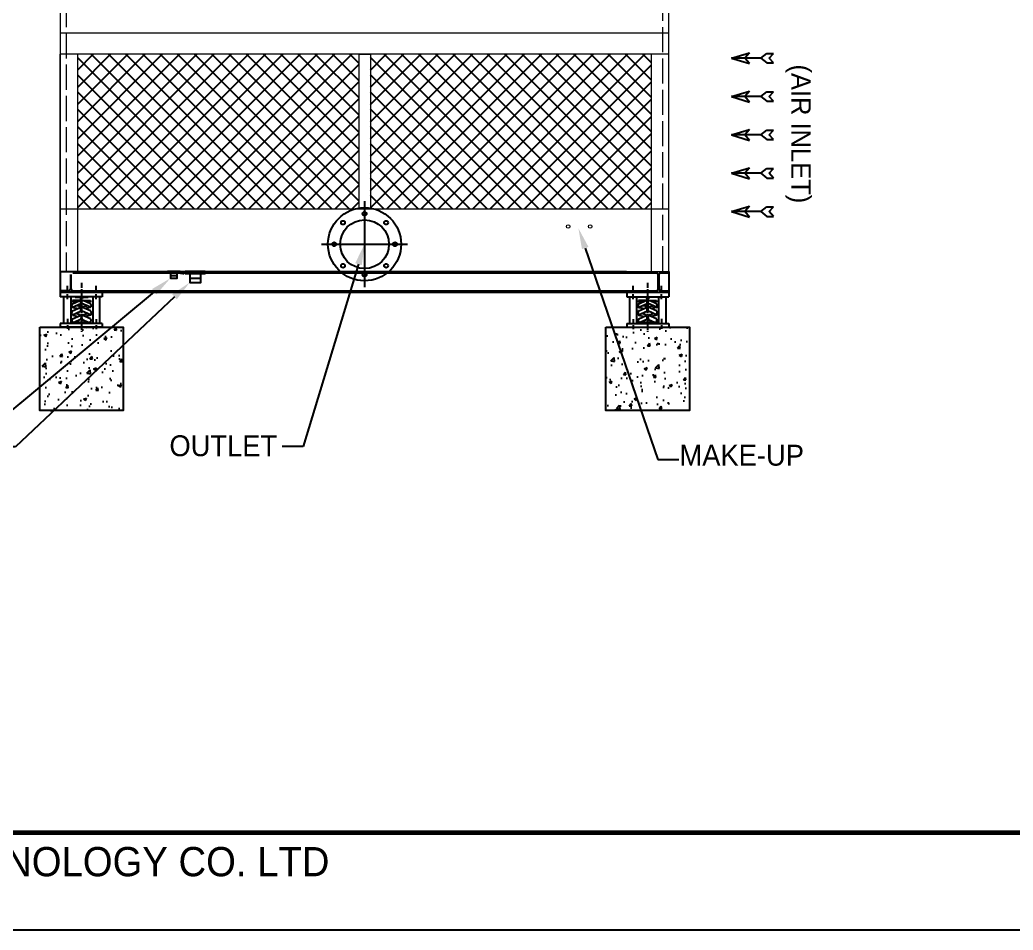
# Model space of a CAD drawing. Header units: millimetres. Extents: x 123866 to 162203, y -62385 to -41590.
# Drawn here: x 147938 to 155071, y -62385 to -55847 of the extents above; entities that cross this region are included whole.
import ezdxf
from ezdxf import colors
from ezdxf.entities.mleader import LeaderData, LeaderLine
from ezdxf.enums import TextEntityAlignment as Align
from ezdxf.math import Vec2, Vec3

# ---------------------------------------------------------------- set-up
doc = ezdxf.new("R2010")
doc.units = ezdxf.units.MM
doc.header["$LTSCALE"] = 30
doc.header["$MEASUREMENT"] = 0
doc.linetypes.add('CENTER', pattern=[2, 1.25, -0.25, 0.25, -0.25])
doc.linetypes.add('DASHED', pattern=[15, 12, -3])
doc.layers.get('0').update_dxf_attribs({"linetype": 'CONTINUOUS'})
doc.layers.get('DEFPOINTS').update_dxf_attribs({"color": 143, "linetype": 'CONTINUOUS'})
for name, color, linetype in [('4', 2, 'CONTINUOUS'), ('center', 1, 'CENTER'), ('L1_', 7, 'CONTINUOUS'), ('냉각탑_dim', 1, 'CONTINUOUS'), ('냉각탑_form', 1, 'CONTINUOUS'), ('냉각탑_text', 3, 'CONTINUOUS'), ('냉각탑_기초', 23, 'CONTINUOUS'), ('냉각탑_찬넬방진', 1, 'CONTINUOUS')]:
    doc.layers.add(name, color=color, linetype=linetype)
doc.styles.get("Standard").update_dxf_attribs({"font": ''})
doc.styles.add('돋움', font='')
doc.styles.get('Standard').set_extended_font_data('Dotum')
doc.styles.get('돋움').set_extended_font_data('Dotum')

# ---------------------------------------------------------------- blocks, each defined once
blk = doc.blocks.new('냉각탑form')
at = {"layer": 'DEFPOINTS'}
blk.add_lwpolyline([(0, 297.07), (420.1, 297.07), (420.1, 0), (0, 0)], close=True, dxfattribs=at)
at = {"layer": '냉각탑_form', "const_width": 0.5}
blk.add_lwpolyline([(10, 287.07), (10, 10), (410.1, 10), (410.1, 287.07)], close=True, dxfattribs=at)
at = {"layer": '냉각탑_form', "style": '돋움'}
blk.add_text('SUNG JI AIR-CONDITIONING TECHNOLOGY CO. LTD', height=3.0007, dxfattribs=at).set_placement((149.5, 5.53))
blk = doc.blocks.new('화살표 IN OUT')
at = {"layer": '냉각탑_dim'}
for p, q in [((-322.7, 43), (-383.9, 43)), ((-343.1, 0.5), (-383.9, 43)), ((-383.9, -43), (-343.1, 0.5)), ((-266.4, 0), (-322.7, 43)), ((-266.4, 0), (-322.7, -43)), ((-266.4, 0), (0, 0)), ((-163.5, 50), (-121.5, 0)), ((0, 0), (-163.5, 50)), ((-163.5, -50), (-121.5, 0)), ((0, 0), (-163.5, -50)), ((-322.7, -43), (-383.9, -43))]:
    blk.add_line(p, q, dxfattribs=at)
blk = doc.blocks.new('sdfghj')
at = {"layer": '4', "color": 3, "linetype": 'CENTER'}
blk.add_line((77432.1, -35928.4), (77432.1, -36281.4), dxfattribs=at)
at = {"layer": 'L1_', "color": 2, "linetype": 'Continuous'}
for p, q in [((77282.9, -35996.6), (77282.9, -36028.9)), ((77282.9, -35996.6), (77584.3, -35996.6)), ((77584.3, -35996.6), (77584.3, -36028.9)), ((77282.9, -36028.9), (77584.3, -36028.9)), ((77301.5, -36028.9), (77351.4, -36028.9)), ((77301.5, -36028.9), (77301.5, -36221.7)), ((77351.4, -36028.9), (77351.4, -36221.7)), ((77367.4, -36056.2), (77367.4, -36067.8)), ((77427.8, -36056.2), (77367.4, -36056.2)), ((77367.4, -36062.9), (77394.5, -36067.7)), ((77367.7, -36104.6), (77428.3, -36076.7)), ((77367.9, -36079.9), (77419.4, -36056.2)), ((77383.9, -36028.9), (77383.9, -36031.2)), ((77477.4, -36031.2), (77383.9, -36031.2)), ((77424.6, -36031.2), (77424.6, -36041.1)), ((77439.7, -36041.1), (77424.6, -36041.1)), ((77428.3, -36129.5), (77428.3, -36041.1)), ((77496, -36104.6), (77435.8, -36076.9)), ((77435.9, -36129.8), (77435.9, -36041.1)), ((77435.9, -36056.2), (77496.3, -36056.2)), ((77437.6, -36056.2), (77435.9, -36056.2)), ((77439.7, -36031.2), (77439.7, -36041.1)), ((77495.8, -36079.9), (77444.2, -36056.2)), ((77496.3, -36062.9), (77469.1, -36067.7)), ((77477.4, -36028.9), (77477.4, -36031.2)), ((77496.3, -36056.2), (77496.3, -36067.8)), ((77509.3, -36028.9), (77562.2, -36028.9)), ((77509.3, -36028.9), (77509.3, -36221.1)), ((77562.2, -36028.9), (77562.2, -36221.1)), ((77301.5, -36120), (77301.5, -36221.1)), ((77351.4, -36120), (77351.4, -36221.1)), ((77366.9, -36160.2), (77406, -36171.2)), ((77367.1, -36160.1), (77426.2, -36132.8)), ((77368.2, -36130.5), (77428.3, -36102.8)), ((77370.4, -36106.4), (77406.8, -36112.8)), ((77419.2, -36158.2), (77391.1, -36149)), ((77428.3, -36099.6), (77392.9, -36093.4)), ((77428.3, -36129.5), (77435.9, -36129.5)), ((77495.4, -36130.5), (77435.9, -36103.1)), ((77436, -36099.5), (77471.4, -36093.3)), ((77496.6, -36160.1), (77438, -36133.1)), ((77444.5, -36158.2), (77472.5, -36149)), ((77493.3, -36106.4), (77456.9, -36112.8)), ((77496.8, -36160.2), (77457.6, -36171.2)), ((77509.3, -36120), (77509.3, -36221.1)), ((77562.2, -36120), (77562.2, -36221.1)), ((77282.9, -36221.1), (77584.3, -36221.1)), ((77282.9, -36221.1), (77282.9, -36246.6)), ((77367.4, -36210.4), (77367.4, -36221.1)), ((77494.5, -36212.9), (77367.4, -36212.9)), ((77367.4, -36212.9), (77492.8, -36212.9)), ((77496.3, -36212.9), (77368, -36212.9)), ((77368.3, -36188.6), (77422.1, -36163.7)), ((77369.1, -36212.9), (77496.9, -36212.9)), ((77425.3, -36191.3), (77378.3, -36212.9)), ((77438.4, -36191.3), (77485.3, -36212.9)), ((77495.4, -36188.6), (77441.5, -36163.7)), ((77496.9, -36209.5), (77496.9, -36221.1)), ((77584.3, -36221.1), (77584.3, -36246.6)), ((77282.9, -36246.6), (77584.3, -36246.6))]:
    blk.add_line(p, q, dxfattribs=at)
at = {"layer": 'L1_', "color": 1, "linetype": 'CENTER'}
for p, q in [((77327, -36047.5), (77327, -35948.7)), ((77531.4, -36047.5), (77531.4, -35948.7)), ((77327, -36189.1), (77327, -36261.1)), ((77531.4, -36188), (77531.4, -36260))]:
    blk.add_line(p, q, dxfattribs=at)
at = {"layer": 'L1_', "color": 2, "linetype": 'Continuous'}
for centre, radius, start, end in [((77381, -36092.2), 18.3, 142.45543, 226.94665), ((77369.4, -36083.2), 3.63, 114.73951, 142.45543), ((77482.7, -36092.2), 18.3, 313.05335, 37.54457), ((77494.3, -36083.2), 3.63, 37.54457, 65.26049), ((77394, -36147.3), 31.4, 150.84061, 199.726), ((77367.9, -36156.7), 3.63, 199.726, 254.38903), ((77369.7, -36133.8), 3.63, 114.73953, 150.84061), ((77371, -36102.9), 3.63, 226.94665, 260.13418), ((77418.1, -36161.6), 3.63, 294.73955, 71.89174), ((77424.7, -36129.5), 3.63, 294.7395, 0), ((77439.5, -36129.8), 3.63, 180, 245.2605), ((77445.6, -36161.6), 3.63, 108.10825, 245.26045), ((77492.7, -36102.9), 3.63, 279.86582, 313.05335), ((77493.9, -36133.8), 3.63, 29.15938, 65.26047), ((77495.8, -36156.7), 3.63, 285.61095, 340.27398), ((77469.6, -36147.3), 31.4, 340.27398, 29.15938), ((77385.8, -36199.6), 21.4, 154.25642, 218.82195), ((77369.8, -36191.9), 3.63, 114.73955, 154.25642), ((77423.6, -36167), 3.63, 22.26307, 114.73955), ((77399.9, -36176.7), 29.3, 330.13713, 22.26307), ((77463.7, -36176.7), 29.3, 157.73693, 209.86287), ((77440, -36167), 3.63, 65.26045, 157.73693), ((77477.9, -36199.6), 21.4, 321.17805, 25.74358), ((77493.9, -36191.9), 3.63, 25.74358, 65.26045)]:
    blk.add_arc(centre, radius, start, end, dxfattribs=at)
blk = doc.blocks.new('A$C05CA400C')
at = {"layer": '냉각탑_기초', "ltscale": 30}
h = blk.add_hatch(dxfattribs=at)
h.set_pattern_fill('AR-CONC', color=256, scale=30, style=0)
h.set_pattern_definition([(50, (-16569.06, -4991.66), (215.178, -18.8256), [22.5, -247.5]), (355, (-16569.06, -4991.66), (-41.6254, 225.6576), [18, -198]), (100.4514, (-16551.13, -4993.23), (173.5528, 206.8319), [19.122, -210.3426]), (46.1842, (-16569.06, -4931.66), (320.1723, -49.6557), [33.75, -371.25]), (96.6356, (-16542.38, -4935.8), (280.399, 292.2354), [28.683, -315.514]), (351.1842, (-16569.06, -4931.66), (280.3986, 292.2356), [27, -297]), (21, (-16539.06, -4946.66), (179.0721, -120.7857), [22.5, -247.5]), (326, (-16539.06, -4946.66), (72.9946, 217.545), [18, -198]), (71.4514, (-16524.13, -4956.72), (252.0668, 96.7591), [19.122, -210.3426]), (37.5, (-16569.06, -4991.66), (3.64796, 99.86816), [0, -195.6, 0, -201, 0, -198.75]), (7.5, (-16569.06, -4991.66), (78.92086, 118.3235), [0, -114.6, 0, -191.1, 0, -75.75]), (327.5, (-16635.96, -4991.66), (160.14673, -6.76646), [0, -75, 0, -234, 0, -310.5]), (317.5, (-16665.96, -4991.66), (174.9559, 30.0315), [0, -97.5, 0, -155.4, 0, -220.5])])
h.paths.add_polyline_path([(0, 600), (600, 600), (600, 0), (0, 0)])
blk.add_lwpolyline([(0, 600), (600, 600), (600, 0), (0, 0)], close=True, dxfattribs=at)

msp = doc.modelspace()

# ---------------------------------------------------------------- hatches: boundary and pattern name
at = {"ltscale": 500}
h = msp.add_hatch(dxfattribs=at)
h.set_pattern_fill('ANSI37', color=256, scale=700)
h.set_pattern_definition([(45, (-45510.05, -64453.22), (-61.871843, 61.871843), []), (135, (-45510.05, -64453.22), (-61.871843, -61.871843), [])])
h.paths.add_polyline_path([(150371.4, -57203.1), (150371.4, -56093.1), (148353.4, -56093.1), (148353.4, -57203.1)])
h.paths.add_polyline_path([(150455.4, -57203.1), (152473.4, -57203.1), (152473.4, -56093.1), (150455.4, -56093.1)])

# ---------------------------------------------------------------- linework, layer by layer
at = {"lineweight": 18, "ltscale": 500}
for p, q in [((148228.4, -51893.1), (148228.4, -57653.1)), ((152598.4, -57653.1), (152598.4, -51893.1)), ((152598.4, -55943.1), (148228.4, -55943.1)), ((152598.4, -56093.1), (148228.4, -56093.1)), ((148228.4, -57653.1), (148228.4, -56093.1)), ((148353.4, -57653.1), (148353.4, -56093.1)), ((150371.4, -56093.1), (150455.4, -56093.1)), ((150371.4, -56093.1), (150371.4, -57203.1)), ((150455.4, -56093.1), (150455.4, -57203.1)), ((152473.4, -57653.1), (152473.4, -56093.1)), ((148228.4, -57203.1), (150371.4, -57203.1)), ((150371.4, -57203.1), (150455.4, -57203.1)), ((150455.4, -57203.1), (152598.4, -57203.1)), ((148228.4, -57653.1), (152598.4, -57653.1))]:
    msp.add_line(p, q, dxfattribs=at)
at = {"color": 5, "linetype": 'DASHED', "lineweight": 9, "ltscale": 0.5}
for p, q in [((148270.4, -51893.1), (148270.4, -57653.1)), ((152556.4, -57653.1), (152556.4, -51893.1))]:
    msp.add_line(p, q, dxfattribs=at)
at = {"color": 3}
for p, q in [((149018.8, -57683.1), (149068.8, -57683.1)), ((149157.6, -57701.1), (149237.6, -57701.1))]:
    msp.add_line(p, q, dxfattribs=at)
for points in [[(148998.8, -57653.1), (148998.8, -57663.1), (149088.8, -57663.1), (149088.8, -57653.1)], [(149018.8, -57663.1), (149018.8, -57703.1), (149068.8, -57703.1), (149068.8, -57663.1)], [(149125.6, -57653.1), (149125.6, -57669.1), (149269.6, -57669.1), (149269.6, -57653.1)], [(149157.6, -57669.1), (149157.6, -57733.1), (149237.6, -57733.1), (149237.6, -57669.1)]]:
    msp.add_lwpolyline(points, close=True, dxfattribs=at)
for centre, radius in [((150413.4, -57458.1), 262.5), ((150413.4, -57239.3), 14), ((150413.4, -57458.1), 175), ((150258.7, -57303.4), 14), ((150568.1, -57303.4), 14), ((150194.7, -57458.1), 14), ((150632.2, -57458.1), 14), ((150258.7, -57612.8), 14), ((150568.1, -57612.8), 14), ((150413.4, -57676.8), 14)]:
    msp.add_circle(centre, radius, dxfattribs=at)
at = {"lineweight": 18, "ltscale": 500}
for centre in [(151875.9, -57331.1), (152033.4, -57331.1)]:
    msp.add_circle(centre, 12.5, dxfattribs=at)
at = {"layer": 'center', "linetype": 'CENTER', "ltscale": 50}
for p, q in [((150413.4, -57150.1), (150413.4, -57766.1)), ((150105.4, -57458.1), (150721.4, -57458.1))]:
    msp.add_line(p, q, dxfattribs=at)
at = {"layer": '냉각탑_찬넬방진', "ltscale": 500}
for p, q in [((148228.4, -57653.1), (148228.4, -57803.1)), ((148228.4, -57653.1), (152293.4, -57653.1)), ((148319.3, -57662.8), (152508.9, -57662.8)), ((149028.4, -57662.8), (149089.3, -57662.8)), ((152538.9, -57662.8), (152598.4, -57662.8)), ((148228.4, -57803.1), (152598.4, -57803.1)), ((148319.3, -57793.3), (152508.9, -57793.3)), ((152538.9, -57793.3), (152598.4, -57793.3))]:
    msp.add_line(p, q, dxfattribs=at)
at = {"layer": '냉각탑_찬넬방진'}
for p, q in [((148301.3, -57674.8), (148301.3, -57781.3)), ((148307.3, -57781.3), (148307.3, -57674.8)), ((149029.8, -57662.8), (149089.8, -57662.8)), ((152520.9, -57781.3), (152520.9, -57674.8)), ((152526.9, -57674.8), (152526.9, -57781.3)), ((152598.4, -57662.8), (152538.9, -57662.8)), ((152598.4, -57653.1), (152598.4, -57803.1)), ((148289.3, -57793.3), (148229.3, -57793.3)), ((152538.9, -57793.3), (152598.4, -57793.3))]:
    msp.add_line(p, q, dxfattribs=at)
for centre, start, end in [((149089.3, -57674.8), 0, 90), ((149119.3, -57674.8), 90, 180), ((152508.9, -57674.8), 0, 90), ((152538.9, -57674.8), 90, 180), ((148289.3, -57781.3), 270, 0), ((148319.3, -57781.3), 180, 270), ((152508.9, -57781.3), 270, 0), ((152538.9, -57781.3), 180, 270)]:
    msp.add_arc(centre, 12, start, end, dxfattribs=at)

# ---------------------------------------------------------------- block references
at = {"color": 0, "linetype": 'Continuous', "xscale": -1}
msp.add_blockref('sdfghj', (225812.7, -21806.5), dxfattribs=at)
at = {"color": 0, "linetype": 'Continuous'}
msp.add_blockref('sdfghj', (75014.2, -21806.5), dxfattribs=at)
at = {"ltscale": 500}
for p in [(148080.5, -58653.1), (152146.3, -58653.1)]:
    msp.add_blockref('A$C05CA400C', p, dxfattribs=at)
at = {"layer": '냉각탑_dim', "xscale": -0.7875000000021828, "yscale": 0.7874999999985448, "zscale": 0.7875}
for p in [(153048.4, -56121.8), (153048.4, -56397.5), (153048.4, -56673.1), (153048.4, -56948.7), (153048.4, -57224.3)]:
    msp.add_blockref('화살표 IN OUT', p, dxfattribs=at)
at = {"layer": '냉각탑_form', "xscale": 70, "yscale": 70, "zscale": 70}
msp.add_blockref('냉각탑form', (132795.9, -62385.3), dxfattribs=at)

# ---------------------------------------------------------------- texts
at = {"layer": '냉각탑_text', "style": '돋움'}
msp.add_text('(AIR INLET)', height=140, rotation=270, dxfattribs=at).set_placement((153547.8, -56665.5), align=Align.MIDDLE_CENTER)
msp.add_text('OUTLET', height=150, dxfattribs=at).set_placement((149786.3, -58905.8), align=Align.MIDDLE_RIGHT)
msp.add_text('MAKE-UP', height=150, dxfattribs=at).set_placement((152674.8, -58973.9), align=Align.MIDDLE_LEFT)

# ---------------------------------------------------------------- leaders
at = {"layer": '냉각탑_dim'}
ml = msp.add_multileader_mtext('Standard', dxfattribs=at)
ml.set_content('')
ml.set_leader_properties(color=256)
ml.build(insert=Vec2(0, 0))
ml.multileader.update_dxf_attribs({"text_right_attachment_type": 6, "dogleg_length": 5, "arrow_head_size": 150, "scale": 30})
ctx = ml.context
ctx.base_point, ctx.scale, ctx.char_height, ctx.arrow_head_size, ctx.landing_gap_size, ctx.plane_origin = Vec3(152669, -59005), 30, 5.4, 150, 2.7, Vec3(151857.9, -57538.3)
ctx.right_attachment = 6
notes = []
notes.append((ctx, [(0, (1, 1, 0), (152519, -59005), (1, 0), 150, [(0, [(151949.1, -57343.6)], 0, [])])]))
ctx.mtext, ml.multileader.dxf.content_type = None, 0
ml = msp.add_multileader_mtext('Standard', dxfattribs=at)
ml.set_content('')
ml.set_leader_properties(color=256)
ml.build(insert=Vec2(0, 0))
ml.multileader.update_dxf_attribs({"text_right_attachment_type": 6, "dogleg_length": 5, "arrow_head_size": 150, "scale": 30})
ctx = ml.context
ctx.base_point, ctx.scale, ctx.char_height, ctx.arrow_head_size, ctx.landing_gap_size, ctx.plane_origin = Vec3(149822.6, -58910.5), 30, 5.4, 150, 2.7, Vec3(150502.4, -57446)
ctx.right_attachment = 6
notes.append((ctx, [(0, (1, 1, 0), (149972.6, -58910.5), (-1, 0), 150, [(0, [(150413.4, -57458.1)], 0, [])])]))
ctx.mtext, ml.multileader.dxf.content_type = None, 0
ml = msp.add_multileader_mtext('Standard', dxfattribs=at)
ml.set_content('')
ml.set_leader_properties(color=256)
ml.build(insert=Vec2(0, 0))
ml.multileader.update_dxf_attribs({"text_right_attachment_type": 6, "dogleg_length": 5, "arrow_head_size": 150, "scale": 30})
ctx = ml.context
ctx.base_point, ctx.scale, ctx.char_height, ctx.arrow_head_size, ctx.landing_gap_size, ctx.plane_origin = Vec3(147686.4, -58686.6), 30, 5.4, 150, 2.7, Vec3(147615, -58293)
ctx.right_attachment, ctx.text_align_type = 6, 2
notes.append((ctx, [(0, (1, 1, 0), (147836.4, -58686.6), (-1, 0), 150, [(0, [(149018.8, -57703.1)], 0, [])])]))
ctx.mtext, ml.multileader.dxf.content_type = None, 0
ml = msp.add_multileader_mtext('Standard', dxfattribs=at)
ml.set_content('')
ml.set_leader_properties(color=256)
ml.build(insert=Vec2(0, 0))
ml.multileader.update_dxf_attribs({"text_right_attachment_type": 6, "dogleg_length": 5, "arrow_head_size": 150, "scale": 30})
ctx = ml.context
ctx.base_point, ctx.scale, ctx.char_height, ctx.arrow_head_size, ctx.landing_gap_size, ctx.plane_origin = Vec3(147756, -58912.6), 30, 5.4, 150, 2.7, Vec3(147815, -58293)
ctx.right_attachment, ctx.text_align_type = 6, 2
notes.append((ctx, [(0, (1, 1, 0), (147906, -58912.6), (-1, 0), 150, [(0, [(149157.6, -57733.1)], 0, [])])]))
ctx.mtext, ml.multileader.dxf.content_type = None, 0
for ctx, leaders in notes:
    for number, flags, end, landing, length, lines in leaders:
        leader = LeaderData()
        leader.index, (leader.has_last_leader_line, leader.has_dogleg_vector, leader.attachment_direction) = number, flags
        leader.last_leader_point, leader.dogleg_vector, leader.dogleg_length = Vec3(end), Vec3(landing), length
        for number, points, colour, breaks in lines:
            line = LeaderLine()
            line.index, line.vertices, line.color, line.breaks = number, Vec3.list(points), colors.encode_raw_color(colour), breaks
            leader.lines.append(line)
        ctx.leaders.append(leader)

doc.saveas('drawing.dxf')
